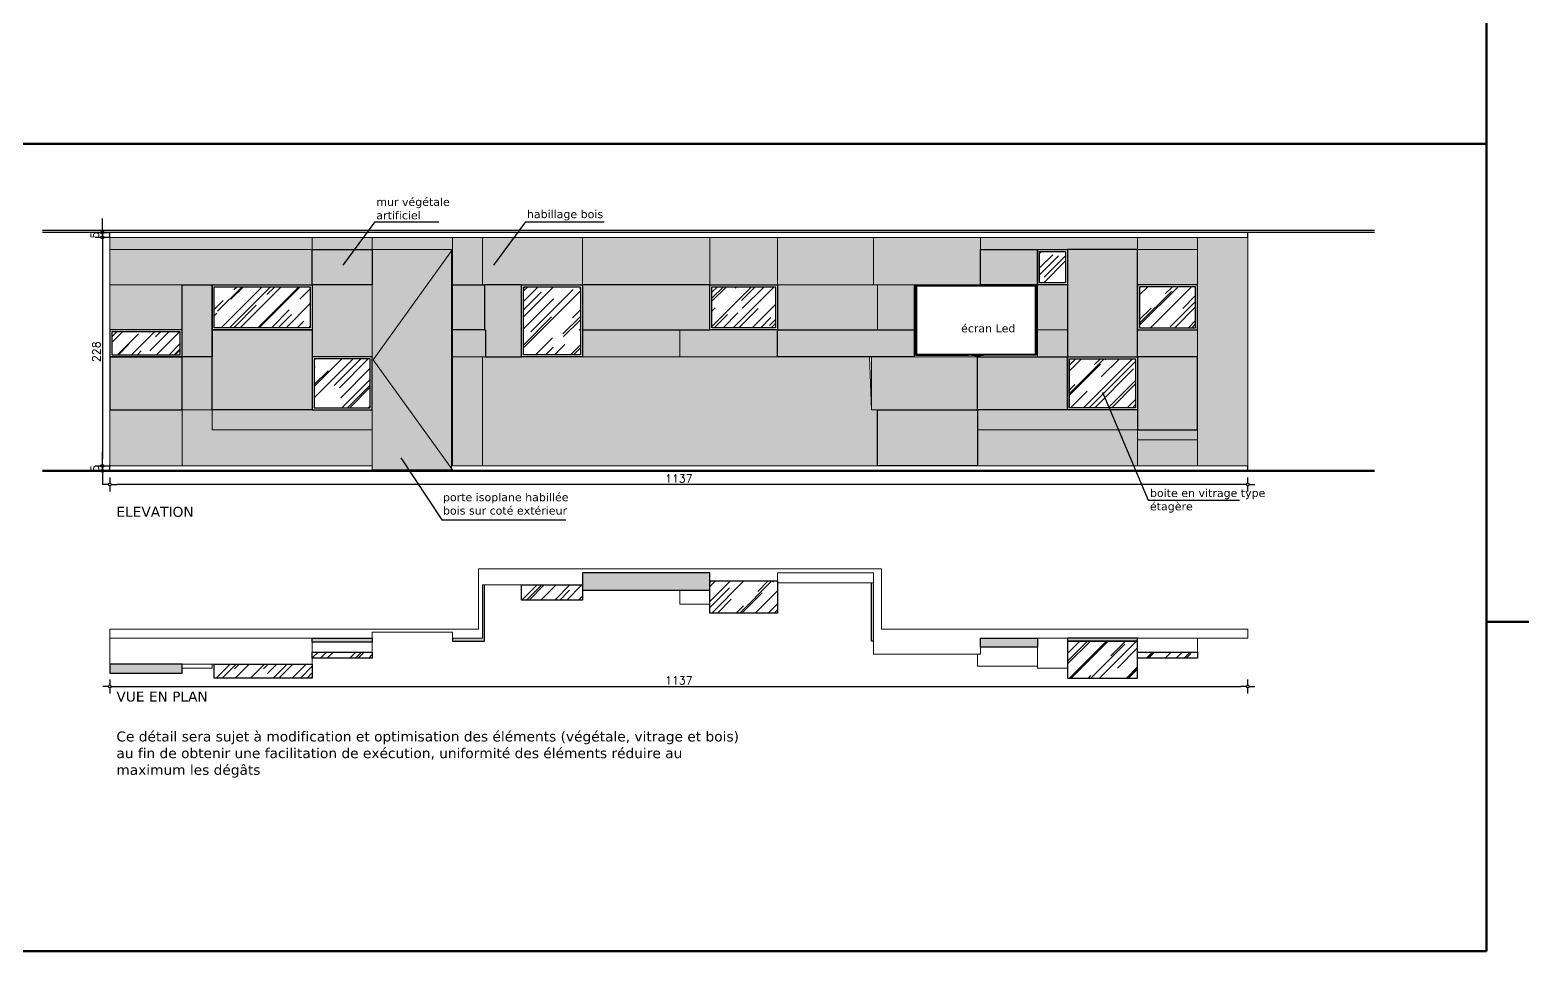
# Model space of a CAD drawing. Header units: millimetres. Extents: x 253 to 682, y -1208 to -847.
# Drawn here: x 609.75 to 624.66, y -1115.56 to -1106.36 of the extents above; entities that cross this region are included whole.
import ezdxf

# ---------------------------------------------------------------- set-up
doc = ezdxf.new("R2010")
doc.units = ezdxf.units.MM
doc.header["$LTSCALE"] = 10
doc.header["$MEASUREMENT"] = 0
doc.header["$PDMODE"] = 35
doc.linetypes.add('CACHE', pattern=[0.375, 0.25, -0.125])
doc.layers.add('a construire', color=7, linetype='Continuous', true_color=0xe60000)
for name, color, linetype in [('COTATION', 203, 'Continuous'), ('FAU__Pl', 143, 'Continuous'), ('hachures', 251, 'Continuous'), ('Mobilier', 154, 'Continuous'), ('plante', 64, 'Continuous'), ('sanetaire', 4, 'Continuous'), ('Sanitaire', 4, 'Continuous'), ('texe', 1, 'Continuous')]:
    doc.layers.add(name, color=color, linetype=linetype)
doc.layers.add('hachures++', color=7, linetype='Continuous', lineweight=5, true_color=0xa8a8a8)
doc.layers.add('men-porte', color=30, linetype='Continuous', lineweight=5)
doc.layers.add('MUR', color=5, linetype='Continuous', lineweight=50)
doc.styles.get("Standard").update_dxf_attribs({"font": 'txt.shx'})
doc.styles.add('Verdana', font='verdana.ttf')
doc.dimstyles.new('cote 50', dxfattribs={"dimtxt": 0.08, "dimasz": 0.0705, "dimexe": 0.2, "dimexo": 0.6, "dimgap": 0.02, "dimtad": 1, "dimdec": 0, "dimlfac": 100, "dimzin": 5, "dimdsep": 46, "dimtxsty": 'Standard', "dimblk1": 'DIM', "dimblk2": 'DIM', "dimsah": 1, "dimcen": 0.0455, "dimdle": 0.1, "dimse1": 1, "dimse2": 1, "dimclrt": 256, "dimadec": 0, "dimazin": 0, "dimtfac": 1, "dimtdec": 0, "dimtmove": 2, "dimatfit": 3, "dimldrblk": 'DIM', "dimfxl": 1, "dimtolj": 1, "dimtzin": 0, "dimarcsym": 0})

# ---------------------------------------------------------------- blocks, each defined once
blk = doc.blocks.new('talfasa')
at = {"layer": 'Mobilier'}
for p, q in [((613.105, -1108.901), (613.105, -1109.6)), ((613.106, -1108.903), (613.106, -1109.599)), ((614.312, -1108.903), (613.106, -1108.903)), ((613.114, -1108.911), (614.304, -1108.911)), ((613.114, -1109.591), (613.114, -1108.911)), ((614.314, -1108.901), (613.651, -1108.901)), ((614.304, -1108.911), (614.304, -1109.591)), ((614.312, -1109.599), (614.312, -1108.903)), ((614.314, -1109.351), (614.314, -1108.901)), ((614.314, -1109.6), (614.314, -1109.351)), ((613.105, -1109.6), (613.634, -1109.6)), ((613.106, -1109.599), (613.634, -1109.599)), ((614.298, -1109.591), (613.114, -1109.591)), ((613.634, -1109.599), (613.696, -1109.606)), ((613.696, -1109.607), (613.634, -1109.6)), ((613.696, -1109.606), (613.703, -1109.606)), ((613.696, -1109.607), (613.703, -1109.608)), ((613.703, -1109.595), (613.702, -1109.597)), ((613.702, -1109.597), (613.702, -1109.599)), ((613.702, -1109.599), (613.702, -1109.6)), ((613.702, -1109.6), (613.703, -1109.602)), ((613.704, -1109.594), (613.703, -1109.595)), ((613.704, -1109.596), (613.703, -1109.597)), ((613.703, -1109.597), (613.703, -1109.599)), ((613.703, -1109.599), (613.703, -1109.6)), ((613.703, -1109.6), (613.704, -1109.601)), ((613.703, -1109.602), (613.704, -1109.603)), ((613.703, -1109.606), (613.709, -1109.607)), ((613.703, -1109.608), (613.709, -1109.608)), ((613.705, -1109.593), (613.704, -1109.594)), ((613.706, -1109.594), (613.704, -1109.595)), ((613.704, -1109.595), (613.704, -1109.596)), ((613.704, -1109.601), (613.704, -1109.602)), ((613.704, -1109.602), (613.705, -1109.602)), ((613.704, -1109.602), (613.706, -1109.603)), ((613.704, -1109.603), (613.705, -1109.604)), ((613.707, -1109.593), (613.705, -1109.593)), ((613.705, -1109.602), (613.706, -1109.602)), ((613.705, -1109.604), (613.707, -1109.604)), ((613.707, -1109.593), (613.706, -1109.594)), ((613.706, -1109.602), (613.706, -1109.601)), ((613.706, -1109.601), (613.707, -1109.601)), ((613.706, -1109.603), (613.707, -1109.604)), ((613.706, -1109.603), (613.706, -1109.603)), ((613.706, -1109.603), (613.706, -1109.603)), ((613.706, -1109.603), (613.707, -1109.603)), ((613.708, -1109.592), (613.707, -1109.593)), ((613.708, -1109.593), (613.707, -1109.593)), ((613.707, -1109.601), (613.708, -1109.601)), ((613.707, -1109.603), (613.707, -1109.602)), ((613.707, -1109.602), (613.708, -1109.602)), ((613.707, -1109.604), (613.708, -1109.605)), ((613.707, -1109.604), (613.708, -1109.604)), ((613.71, -1109.593), (613.708, -1109.592)), ((613.71, -1109.593), (613.708, -1109.593)), ((613.708, -1109.601), (613.708, -1109.601)), ((613.708, -1109.601), (613.709, -1109.601)), ((613.708, -1109.602), (613.708, -1109.602)), ((613.708, -1109.602), (613.709, -1109.602)), ((613.708, -1109.605), (613.71, -1109.604)), ((613.708, -1109.604), (613.71, -1109.604)), ((613.709, -1109.601), (613.71, -1109.601)), ((613.709, -1109.602), (613.709, -1109.602)), ((613.709, -1109.602), (613.71, -1109.603)), ((613.709, -1109.607), (613.716, -1109.606)), ((613.709, -1109.608), (613.716, -1109.608)), ((613.711, -1109.593), (613.71, -1109.593)), ((613.711, -1109.594), (613.71, -1109.593)), ((613.71, -1109.601), (613.71, -1109.601)), ((613.71, -1109.601), (613.711, -1109.602)), ((613.71, -1109.604), (613.711, -1109.603)), ((613.71, -1109.603), (613.71, -1109.603)), ((613.71, -1109.603), (613.711, -1109.603)), ((613.71, -1109.604), (613.711, -1109.604)), ((613.713, -1109.594), (613.711, -1109.593)), ((613.712, -1109.595), (613.711, -1109.594)), ((613.711, -1109.602), (613.712, -1109.602)), ((613.711, -1109.603), (613.712, -1109.602)), ((613.711, -1109.604), (613.713, -1109.603)), ((613.711, -1109.603), (613.711, -1109.603)), ((613.713, -1109.596), (613.712, -1109.595)), ((613.712, -1109.602), (613.713, -1109.601)), ((613.712, -1109.602), (613.712, -1109.602)), ((613.714, -1109.595), (613.713, -1109.594)), ((613.714, -1109.597), (613.713, -1109.596)), ((613.713, -1109.601), (613.714, -1109.6)), ((613.713, -1109.603), (613.714, -1109.602)), ((613.714, -1109.597), (613.714, -1109.595)), ((613.715, -1109.599), (613.714, -1109.597)), ((613.714, -1109.599), (613.714, -1109.597)), ((613.714, -1109.6), (613.715, -1109.599)), ((613.714, -1109.6), (613.714, -1109.599)), ((613.714, -1109.602), (613.714, -1109.6)), ((613.716, -1109.606), (613.722, -1109.606)), ((613.716, -1109.608), (613.722, -1109.607)), ((613.722, -1109.606), (613.785, -1109.599)), ((613.722, -1109.607), (613.785, -1109.6)), ((614.312, -1109.599), (613.785, -1109.599)), ((613.785, -1109.6), (614.298, -1109.6)), ((614.298, -1109.591), (614.298, -1109.591)), ((614.304, -1109.591), (614.298, -1109.591)), ((614.298, -1109.6), (614.314, -1109.6))]:
    blk.add_line(p, q, dxfattribs=at)
blk = doc.blocks.new('DIM')
for p, q in [((-0.2, 0), (-1, 0)), ((0, 0.2), (0, 1)), ((0.2, 0), (1, 0)), ((0, -1), (0, -0.2))]:
    blk.add_line(p, q)
blk.add_circle((0, 0), 0.2)
blk = doc.blocks.new('*D18522')
at = {"layer": 'COTATION', "color": 0, "lineweight": -2, "ltscale": 0.02, "transparency": 16777216}
blk.add_line((621.849, -1110.898), (610.618, -1110.898), dxfattribs=at)
at = {"layer": 'Defpoints', "color": 0, "ltscale": 0.02, "transparency": 16777216}
for p in [(610.547, -1110.711), (621.92, -1110.761), (610.547, -1110.898)]:
    blk.add_point(p, dxfattribs=at)
at = {"layer": 'COTATION', "color": 0, "lineweight": -2, "ltscale": 0.02, "transparency": 16777216, "xscale": 0.0705, "yscale": 0.0705, "zscale": 0.0705, "rotation": 180}
blk.add_blockref('DIM', (610.547, -1110.898), dxfattribs=at)
at = {"layer": 'COTATION', "color": 0, "lineweight": -2, "ltscale": 0.02, "transparency": 16777216, "xscale": 0.0705, "yscale": 0.0705, "zscale": 0.0705}
blk.add_blockref('DIM', (621.92, -1110.898), dxfattribs=at)
at = {"layer": 'COTATION', "ltscale": 0.02, "transparency": 16777216, "insert": (616.233, -1110.838), "char_height": 0.08, "attachment_point": 5}
blk.add_mtext('\\A1;1137', dxfattribs=at)
blk = doc.blocks.new('*D18523')
at = {"layer": 'COTATION', "color": 0, "lineweight": -2, "ltscale": 0.02, "transparency": 16777216}
blk.add_line((610.472, -1108.502), (610.472, -1110.641), dxfattribs=at)
at = {"layer": 'Defpoints', "color": 0, "ltscale": 0.02, "transparency": 16777216}
for p in [(610.547, -1108.431), (610.472, -1110.711), (610.547, -1110.711)]:
    blk.add_point(p, dxfattribs=at)
at = {"layer": 'COTATION', "color": 0, "lineweight": -2, "ltscale": 0.02, "transparency": 16777216, "xscale": 0.0705, "yscale": 0.0705, "zscale": 0.0705}
for p, rotation in [((610.472, -1108.431), 90), ((610.472, -1110.711), 270)]:
    blk.add_blockref('DIM', p, dxfattribs=dict(at, rotation=rotation))
at = {"layer": 'COTATION', "ltscale": 0.02, "transparency": 16777216, "insert": (610.412, -1109.571), "char_height": 0.08, "attachment_point": 5, "rotation": 90}
blk.add_mtext('\\A1;228', dxfattribs=at)
blk = doc.blocks.new('*D18524')
at = {"layer": 'COTATION', "color": 0, "lineweight": -2, "ltscale": 0.02, "transparency": 16777216}
for p, q in [((610.472, -1110.641), (610.472, -1110.57)), ((610.472, -1110.711), (610.472, -1110.761)), ((610.472, -1110.832), (610.472, -1110.902))]:
    blk.add_line(p, q, dxfattribs=at)
at = {"layer": 'Defpoints', "color": 0, "ltscale": 0.02, "transparency": 16777216}
for p in [(610.472, -1110.761), (610.547, -1110.711), (610.547, -1110.761)]:
    blk.add_point(p, dxfattribs=at)
at = {"layer": 'COTATION', "color": 0, "lineweight": -2, "ltscale": 0.02, "transparency": 16777216, "xscale": 0.0705, "yscale": 0.0705, "zscale": 0.0705}
for p, rotation in [((610.472, -1110.711), 270), ((610.472, -1110.761), 90)]:
    blk.add_blockref('DIM', p, dxfattribs=dict(at, rotation=rotation))
at = {"layer": 'COTATION', "ltscale": 0.02, "transparency": 16777216, "insert": (610.397, -1110.736), "char_height": 0.08, "attachment_point": 5, "rotation": 90}
blk.add_mtext('\\A1;5', dxfattribs=at)
blk = doc.blocks.new('*D18525')
at = {"layer": 'COTATION', "color": 0, "lineweight": -2, "ltscale": 0.02, "transparency": 16777216}
for p, q in [((610.472, -1108.311), (610.472, -1108.24)), ((610.472, -1108.381), (610.472, -1108.431)), ((610.472, -1108.502), (610.472, -1108.572))]:
    blk.add_line(p, q, dxfattribs=at)
at = {"layer": 'Defpoints', "color": 0, "ltscale": 0.02, "transparency": 16777216}
for p in [(610.547, -1108.381), (610.472, -1108.431), (610.547, -1108.431)]:
    blk.add_point(p, dxfattribs=at)
at = {"layer": 'COTATION', "color": 0, "lineweight": -2, "ltscale": 0.02, "transparency": 16777216, "xscale": 0.0705, "yscale": 0.0705, "zscale": 0.0705}
for p, rotation in [((610.472, -1108.381), 270), ((610.472, -1108.431), 90)]:
    blk.add_blockref('DIM', p, dxfattribs=dict(at, rotation=rotation))
at = {"layer": 'COTATION', "ltscale": 0.02, "transparency": 16777216, "insert": (610.397, -1108.406), "char_height": 0.08, "attachment_point": 5, "rotation": 90}
blk.add_mtext('\\A1;5', dxfattribs=at)
blk = doc.blocks.new('*D18528')
at = {"layer": 'COTATION', "color": 0, "lineweight": -2, "ltscale": 0.02, "transparency": 16777216}
blk.add_line((610.618, -1112.914), (621.849, -1112.914), dxfattribs=at)
at = {"layer": 'Defpoints', "color": 0, "ltscale": 0.02, "transparency": 16777216}
for p in [(621.92, -1112.431), (610.547, -1112.781), (621.92, -1112.914)]:
    blk.add_point(p, dxfattribs=at)
at = {"layer": 'COTATION', "color": 0, "lineweight": -2, "ltscale": 0.02, "transparency": 16777216, "xscale": 0.0705, "yscale": 0.0705, "zscale": 0.0705, "rotation": 180}
blk.add_blockref('DIM', (610.547, -1112.914), dxfattribs=at)
at = {"layer": 'COTATION', "color": 0, "lineweight": -2, "ltscale": 0.02, "transparency": 16777216, "xscale": 0.0705, "yscale": 0.0705, "zscale": 0.0705}
blk.add_blockref('DIM', (621.92, -1112.914), dxfattribs=at)
at = {"layer": 'COTATION', "ltscale": 0.02, "transparency": 16777216, "insert": (616.233, -1112.854), "char_height": 0.08, "attachment_point": 5}
blk.add_mtext('\\A1;1137', dxfattribs=at)

msp = doc.modelspace()

# ---------------------------------------------------------------- hatches: boundary and pattern name
at = {"layer": 'men-porte', "ltscale": 0.02}
h = msp.add_hatch(dxfattribs=at)
h.set_pattern_fill('ANSI36', color=30, scale=0.5)
h.set_pattern_definition([(45, (290639.768707, 332835.75672), (0.033145630368, 0.121533978016), [0.15625, -0.03125, 0, -0.03125])])
h.paths.add_polyline_path([(620.818, -1108.431), (621.418, -1108.431), (621.418, -1108.551), (620.818, -1108.551)])
h.paths.add_polyline_path([(619.249, -1108.431), (620.818, -1108.431), (620.818, -1108.551), (619.249, -1108.551)])
h.paths.add_polyline_path([(620.818, -1108.551), (621.418, -1108.551), (621.418, -1108.901), (620.818, -1108.901)])
h.paths.add_polyline_path([(621.418, -1108.551), (621.418, -1108.431), (621.92, -1108.431), (621.92, -1110.711), (621.418, -1110.711), (621.418, -1110.451), (621.418, -1110.351), (621.418, -1109.621), (621.418, -1109.351), (621.418, -1108.901)])
h.paths.add_polyline_path([(620.818, -1109.351), (621.418, -1109.351), (621.418, -1109.621), (620.818, -1109.621)])
h.paths.add_polyline_path([(620.818, -1110.451), (621.418, -1110.451), (621.418, -1110.711), (620.818, -1110.711)])
h.paths.add_polyline_path([(620.818, -1110.351), (621.418, -1110.351), (621.418, -1110.451), (620.818, -1110.451)])
h.paths.add_polyline_path([(619.218, -1110.151), (620.818, -1110.151), (620.818, -1110.351), (619.218, -1110.351)])
h.paths.add_polyline_path([(619.218, -1110.351), (620.818, -1110.351), (620.818, -1110.451), (620.818, -1110.711), (619.218, -1110.711)])
h.paths.add_polyline_path([(619.818, -1109.351), (620.118, -1109.351), (620.118, -1109.621), (619.818, -1109.621)])
h.paths.add_polyline_path([(619.818, -1108.901), (620.118, -1108.901), (620.118, -1109.351), (619.818, -1109.351)])
h.paths.add_polyline_path([(618.178, -1108.431), (619.249, -1108.431), (619.249, -1108.551), (619.249, -1108.901), (618.178, -1108.901)])
h.paths.add_polyline_path([(618.218, -1108.901), (618.586, -1108.901), (618.586, -1109.351), (618.218, -1109.351)])
h.paths.add_polyline_path([(618.158, -1109.621), (619.218, -1109.621), (619.218, -1110.151), (618.158, -1110.151)])
h.paths.add_polyline_path([(617.218, -1108.901), (618.218, -1108.901), (618.218, -1109.351), (617.218, -1109.351)])
h.paths.add_polyline_path([(617.218, -1108.431), (618.178, -1108.431), (618.178, -1108.901), (617.218, -1108.901)])
h.paths.add_polyline_path([(616.544, -1108.431), (617.218, -1108.431), (617.218, -1108.901), (616.544, -1108.901)])
h.paths.add_polyline_path([(616.244, -1109.351), (617.218, -1109.351), (617.218, -1109.621), (616.244, -1109.621)])
h.paths.add_polyline_path([(615.27, -1109.351), (616.244, -1109.351), (616.244, -1109.621), (615.27, -1109.621)])
h.paths.add_polyline_path([(615.27, -1108.431), (616.544, -1108.431), (616.544, -1108.901), (615.27, -1108.901)])
h.paths.add_polyline_path([(614.27, -1109.621), (618.14, -1109.621), (618.158, -1110.151), (618.218, -1110.151), (618.218, -1110.711), (614.27, -1110.711)])
h.paths.add_polyline_path([(613.97, -1109.621), (614.27, -1109.621), (614.27, -1110.711), (613.97, -1110.711)])
h.paths.add_polyline_path([(613.97, -1109.351), (614.3, -1109.351), (614.3, -1109.621), (613.97, -1109.621)])
h.paths.add_polyline_path([(613.97, -1108.431), (614.27, -1108.431), (614.27, -1108.901), (613.97, -1108.901)])
h.paths.add_polyline_path([(614.27, -1108.431), (615.27, -1108.431), (615.27, -1108.901), (614.661, -1108.901), (614.27, -1108.901)])
h.paths.add_polyline_path([(613.17, -1108.431), (613.97, -1108.431), (613.97, -1108.551), (613.17, -1108.551)])
h.paths.add_polyline_path([(613.17, -1108.551), (613.96, -1108.551), (613.96, -1109.651)], flags=17)
h.paths.add_polyline_path([(613.17, -1108.551), (613.96, -1109.651), (613.17, -1110.751)])
h.paths.add_polyline_path([(613.96, -1109.651), (613.96, -1110.751), (613.17, -1110.751)], flags=17)
h.paths.add_polyline_path([(611.27, -1110.151), (611.57, -1110.151), (611.57, -1110.351), (613.17, -1110.351), (613.17, -1110.711), (611.27, -1110.711)])
h.paths.add_polyline_path([(610.547, -1110.151), (611.27, -1110.151), (611.27, -1110.711), (610.547, -1110.711)])
h.paths.add_polyline_path([(611.57, -1110.151), (613.17, -1110.151), (613.17, -1110.351), (611.57, -1110.351)], flags=17)
h.paths.add_polyline_path([(611.27, -1109.621), (611.57, -1109.621), (611.57, -1110.151), (611.27, -1110.151)])
h.paths.add_polyline_path([(610.547, -1108.901), (611.27, -1108.901), (611.27, -1109.351), (610.547, -1109.351)])
h.paths.add_polyline_path([(610.547, -1108.551), (612.57, -1108.551), (612.57, -1108.901), (611.57, -1108.901), (610.547, -1108.901)])
h.paths.add_polyline_path([(610.547, -1108.431), (612.57, -1108.431), (612.57, -1108.551), (610.547, -1108.551)])
h.paths.add_polyline_path([(612.57, -1108.431), (613.17, -1108.431), (613.17, -1108.551), (612.57, -1108.551)])
h.paths.add_polyline_path([(612.57, -1108.901), (613.17, -1108.901), (613.17, -1109.621), (612.57, -1109.621)])
at = {"layer": 'plante', "ltscale": 0.02}
h = msp.add_hatch(dxfattribs=at)
h.set_pattern_fill('GEOL2', color=256, scale=0.2, pattern_type=2)
h.set_pattern_definition([(0, (290639.7687, 332835.75672), (0.2, 0.2), [0.05, -0.15]), (0, (290639.7687, 332835.77672), (0.2, 0.2), [0.05, -0.15]), (90, (290639.8887, 332835.79672), (-0.2, 0.2), [0.05, -0.15]), (90, (290639.9087, 332835.79672), (-0.2, 0.2), [0.05, -0.15]), (45, (290639.9187, 332835.77672), (2e-17, 0.200000000004), [0.05, -0.2328427124]), (45, (290639.9327, 332835.76272), (2e-17, 0.200000000004), [0.05, -0.2328427124]), (135, (290639.8687, 332835.86672), (-0.200000000004, 2e-17), [0.05, -0.2328427124]), (135, (290639.8827, 332835.88072), (-0.200000000004, 2e-17), [0.05, -0.2328427124]), (26.5650512, (290639.91871, 332835.86672), (0.2, 8e-11), [0.05, -0.3972135954]), (26.5650512, (290639.92671, 332835.84872), (0.2, 8e-11), [0.05, -0.3972135954]), (26.5650512, (290639.83871, 332835.94672), (0.2, 8e-11), [0.05, -0.3972135954]), (26.5650512, (290639.84671, 332835.92872), (0.2, 8e-11), [0.05, -0.3972135954]), (63.43494882, (290639.81871, 332835.80672), (1e-11, 0.2), [0.05, -0.3972135954]), (63.43494882, (290639.83671, 332835.79672), (1e-11, 0.2), [0.05, -0.3972135954]), (63.43494882, (290639.79671, 332835.87672), (1e-11, 0.2), [0.05, -0.3972135954]), (63.43494882, (290639.77871, 332835.88672), (1e-11, 0.2), [0.05, -0.3972135954]), (116.5650512, (290639.94671, 332835.89472), (-8e-11, 0.2), [0.05, -0.3972135954]), (116.5650512, (290639.92871, 332835.88672), (-8e-11, 0.2), [0.05, -0.3972135954]), (153.43494882, (290639.79871, 332835.80672), (-0.2, 1e-11), [0.05, -0.3972135954]), (153.43494882, (290639.80671, 332835.82472), (-0.2, 1e-11), [0.05, -0.3972135954])])
h.paths.add_polyline_path([(611.27, -1108.901), (611.57, -1108.901), (611.57, -1109.621), (611.27, -1109.621)])
h.paths.add_polyline_path([(612.57, -1110.151), (611.57, -1110.151), (611.57, -1109.351), (612.57, -1109.351)])
h.paths.add_polyline_path([(610.547, -1110.151), (611.27, -1110.151), (611.27, -1109.621), (610.547, -1109.621)])
h.paths.add_polyline_path([(613.17, -1108.901), (612.57, -1108.901), (612.57, -1108.551), (613.17, -1108.551)])
h.paths.add_polyline_path([(614.661, -1108.901), (614.29, -1108.901), (614.29, -1109.351), (614.3, -1109.351), (614.3, -1109.621), (614.661, -1109.621)])
h.paths.add_polyline_path([(614.29, -1109.351), (613.97, -1109.351), (613.97, -1108.901), (614.29, -1108.901)])
h.paths.add_polyline_path([(616.544, -1108.901), (615.27, -1108.901), (615.27, -1109.351), (616.544, -1109.351)])
h.paths.add_polyline_path([(618.586, -1109.621), (617.218, -1109.621), (617.218, -1109.351), (618.586, -1109.351)])
h.paths.add_polyline_path([(619.218, -1110.711), (618.218, -1110.711), (618.218, -1110.151), (619.218, -1110.151)])
h.paths.add_polyline_path([(619.218, -1109.621), (620.118, -1109.621), (620.118, -1110.151), (619.218, -1110.151)])
h.paths.add_polyline_path([(620.818, -1108.551), (620.118, -1108.551), (620.118, -1109.621), (620.818, -1109.621)])
h.paths.add_polyline_path([(619.249, -1108.551), (619.818, -1108.551), (619.818, -1108.901), (619.249, -1108.901)])
h.paths.add_polyline_path([(621.418, -1109.621), (620.818, -1109.621), (620.818, -1110.351), (621.418, -1110.351)])
h = msp.add_hatch(dxfattribs=at)
h.set_pattern_fill('GEOL2', color=256, scale=0.2, pattern_type=2)
h.set_pattern_definition([(0, (290654.83289, 332836.85587), (0.2, 0.2), [0.05, -0.15]), (0, (290654.83289, 332836.87587), (0.2, 0.2), [0.05, -0.15]), (90, (290654.95289, 332836.89587), (-0.2, 0.2), [0.05, -0.15]), (90, (290654.97289, 332836.89587), (-0.2, 0.2), [0.05, -0.15]), (45, (290654.98289, 332836.87587), (2e-17, 0.200000000004), [0.05, -0.2328427124]), (45, (290654.99689, 332836.86187), (2e-17, 0.200000000004), [0.05, -0.2328427124]), (135, (290654.93289, 332836.96587), (-0.200000000004, 2e-17), [0.05, -0.2328427124]), (135, (290654.94689, 332836.97987), (-0.200000000004, 2e-17), [0.05, -0.2328427124]), (26.5650512, (290654.98289, 332836.96587), (0.2, 8e-11), [0.05, -0.3972135954]), (26.5650512, (290654.99089, 332836.94787), (0.2, 8e-11), [0.05, -0.3972135954]), (26.5650512, (290654.90289, 332837.04587), (0.2, 8e-11), [0.05, -0.3972135954]), (26.5650512, (290654.91089, 332837.02787), (0.2, 8e-11), [0.05, -0.3972135954]), (63.43494882, (290654.88289, 332836.90587), (1e-11, 0.2), [0.05, -0.3972135954]), (63.43494882, (290654.90089, 332836.89587), (1e-11, 0.2), [0.05, -0.3972135954]), (63.43494882, (290654.86089, 332836.97587), (1e-11, 0.2), [0.05, -0.3972135954]), (63.43494882, (290654.84289, 332836.98587), (1e-11, 0.2), [0.05, -0.3972135954]), (116.5650512, (290655.01089, 332836.99387), (-8e-11, 0.2), [0.05, -0.3972135954]), (116.5650512, (290654.99289, 332836.98587), (-8e-11, 0.2), [0.05, -0.3972135954]), (153.43494882, (290654.86289, 332836.90587), (-0.2, 1e-11), [0.05, -0.3972135954]), (153.43494882, (290654.87089, 332836.92387), (-0.2, 1e-11), [0.05, -0.3972135954])])
h.paths.add_polyline_path([(611.27, -1112.691), (610.547, -1112.691), (610.547, -1112.781), (611.27, -1112.781)])
h.paths.add_polyline_path([(613.17, -1112.431), (612.57, -1112.431), (612.57, -1112.471), (613.17, -1112.471)])
h.paths.add_polyline_path([(614.29, -1111.901), (614.27, -1111.901), (614.27, -1112.431), (613.97, -1112.431), (613.97, -1112.461), (614.29, -1112.461)])
h.paths.add_polyline_path([(616.544, -1111.781), (615.27, -1111.781), (615.27, -1111.951), (616.544, -1111.951)])
h.paths.add_polyline_path([(619.818, -1112.431), (619.249, -1112.431), (619.249, -1112.521), (619.818, -1112.521)])
h.paths.add_polyline_path([(618.178, -1111.881), (618.158, -1111.881), (618.158, -1112.461), (618.178, -1112.461)])
h.paths.add_polyline_path([(620.818, -1112.431), (620.118, -1112.431), (620.118, -1112.461), (620.818, -1112.461)])
at = {"layer": 'Sanitaire', "ltscale": 3}
h = msp.add_hatch(dxfattribs=at)
h.set_pattern_fill('AR-RROOF', color=256, scale=0.2, angle=45)
h.set_pattern_definition([(45, (290654.83289, 332835.75672), (0.169705627485, 0.45254833996), [3, -0.4, 1, -0.2]), (45, (290654.95027, 332836.01552), (-0.32951176003, 0.04666904756), [0.6, -0.066, 1.2, -0.15]), (45, (290654.78339, 332835.94764), (0.640638743755, 0.830143361113), [1.6, -0.28, 0.8, -0.2])])
h.paths.add_polyline_path([(611.25, -1109.371), (610.567, -1109.371), (610.567, -1109.601), (611.25, -1109.601)])
h.paths.add_polyline_path([(611.59, -1108.921), (612.55, -1108.921), (612.55, -1109.331), (611.59, -1109.331)])
h.paths.add_polyline_path([(612.59, -1110.131), (613.15, -1110.131), (613.15, -1109.641), (612.59, -1109.641)])
h.paths.add_polyline_path([(614.681, -1108.921), (615.25, -1108.921), (615.25, -1109.601), (614.681, -1109.601)])
h.paths.add_polyline_path([(616.564, -1108.921), (617.198, -1108.921), (617.198, -1109.331), (616.564, -1109.331)])
h.paths.add_polyline_path([(619.838, -1108.571), (620.098, -1108.571), (620.098, -1108.881), (619.838, -1108.881)])
h.paths.add_polyline_path([(621.398, -1108.921), (620.838, -1108.921), (620.838, -1109.331), (621.398, -1109.331)])
h.paths.add_polyline_path([(620.798, -1110.131), (620.138, -1110.131), (620.138, -1109.641), (620.798, -1109.641)])
h = msp.add_hatch(dxfattribs=at)
h.set_pattern_fill('AR-RROOF', color=256, scale=0.2, angle=45)
h.set_pattern_definition([(45, (290654.83289, 332836.85587), (0.169705627485, 0.45254833996), [3, -0.4, 1, -0.2]), (45, (290654.95027, 332837.11467), (-0.32951176003, 0.04666904756), [0.6, -0.066, 1.2, -0.15]), (45, (290654.78339, 332837.04679), (0.640638743755, 0.830143361113), [1.6, -0.28, 0.8, -0.2])])
h.paths.add_polyline_path([(612.57, -1112.691), (611.59, -1112.691), (611.59, -1112.831), (612.57, -1112.831)])
h.paths.add_polyline_path([(613.17, -1112.571), (612.57, -1112.571), (612.57, -1112.631), (613.17, -1112.631)])
h.paths.add_polyline_path([(615.27, -1111.901), (614.661, -1111.901), (614.661, -1112.051), (615.27, -1112.051)])
h.paths.add_polyline_path([(617.218, -1111.861), (616.544, -1111.861), (616.544, -1111.951), (616.544, -1112.091), (616.544, -1112.181), (617.218, -1112.181)])
h.paths.add_polyline_path([(620.818, -1112.461), (620.118, -1112.461), (620.118, -1112.731), (620.118, -1112.831), (620.818, -1112.831)])
h.paths.add_polyline_path([(621.418, -1112.571), (620.818, -1112.571), (620.818, -1112.631), (621.418, -1112.631)])

# ---------------------------------------------------------------- linework, layer by layer
at = {"layer": 'a construire', "color": 1, "lineweight": 50, "ltscale": 3}
for p, q in [((595.48, -1107.494), (624.305, -1107.494)), ((624.305, -1107.494), (624.305, -1115.559)), ((607.659, -1115.559), (624.305, -1115.559))]:
    msp.add_line(p, q, dxfattribs=at)
msp.add_lwpolyline([(624.305, -1112.27), (637.707, -1112.27), (637.707, -1103.334), (624.305, -1103.334)], close=True, dxfattribs=at)
at = {"layer": 'FAU__Pl', "ltscale": 0.02}
for points in [[(623.187, -1108.361), (609.875, -1108.361)], [(623.187, -1108.381), (609.875, -1108.381)]]:
    msp.add_lwpolyline(points, dxfattribs=at)
at = {"layer": 'hachures', "ltscale": 0.02}
for points in [[(610.547, -1108.431), (610.547, -1108.381)], [(621.92, -1108.431), (621.92, -1108.381)], [(610.547, -1110.761), (610.547, -1110.711)], [(621.92, -1110.761), (621.92, -1110.711)]]:
    msp.add_lwpolyline(points, dxfattribs=at)
at = {"layer": 'hachures++', "color": 9, "linetype": 'CACHE', "ltscale": 3, "true_color": 0xbababa}
msp.add_lwpolyline([(613.97, -1108.551), (613.18, -1109.651), (613.97, -1110.751)], dxfattribs=at)
at = {"layer": 'men-porte', "ltscale": 0.02}
for points in [[(612.57, -1108.431), (610.547, -1108.431), (610.547, -1108.551), (612.57, -1108.551)], [(610.547, -1108.551), (612.57, -1108.551), (612.57, -1108.901), (610.547, -1108.901)], [(613.17, -1108.431), (612.57, -1108.431), (612.57, -1108.551), (613.17, -1108.551)], [(613.97, -1108.431), (613.17, -1108.431), (613.17, -1108.551), (613.97, -1108.551)], [(613.96, -1110.751), (613.17, -1110.751), (613.17, -1108.551), (613.96, -1108.551)], [(614.27, -1108.431), (613.97, -1108.431), (613.97, -1108.901), (614.27, -1108.901)], [(615.27, -1108.431), (614.27, -1108.431), (614.27, -1108.901), (615.27, -1108.901)], [(616.544, -1108.431), (615.27, -1108.431), (615.27, -1108.901), (616.544, -1108.901)], [(617.218, -1108.431), (616.544, -1108.431), (616.544, -1108.901), (617.218, -1108.901)], [(618.178, -1108.431), (617.218, -1108.431), (617.218, -1108.901), (618.178, -1108.901)], [(618.178, -1108.431), (619.249, -1108.431), (619.249, -1108.901), (618.178, -1108.901)], [(620.818, -1108.431), (619.249, -1108.431), (619.249, -1108.551), (620.818, -1108.551)], [(621.418, -1108.431), (620.818, -1108.431), (620.818, -1108.551), (621.418, -1108.551)], [(620.818, -1108.551), (621.418, -1108.551), (621.418, -1108.901), (620.818, -1108.901)], [(621.92, -1108.431), (621.418, -1108.431), (621.418, -1110.711), (621.92, -1110.711)], [(610.547, -1108.901), (611.27, -1108.901), (611.27, -1109.351), (610.547, -1109.351)], [(612.57, -1108.901), (613.17, -1108.901), (613.17, -1109.621), (612.57, -1109.621)], [(617.218, -1108.901), (618.218, -1108.901), (618.218, -1109.351), (617.218, -1109.351)], [(618.218, -1108.901), (618.586, -1108.901), (618.586, -1109.351), (618.218, -1109.351)], [(619.818, -1109.351), (620.118, -1109.351), (620.118, -1108.901), (619.818, -1108.901)], [(613.97, -1109.621), (614.3, -1109.621), (614.3, -1109.351), (613.97, -1109.351)], [(616.244, -1109.621), (615.27, -1109.621), (615.27, -1109.351), (616.244, -1109.351)], [(616.244, -1109.621), (617.218, -1109.621), (617.218, -1109.351), (616.244, -1109.351)], [(620.118, -1109.621), (619.818, -1109.621), (619.818, -1109.351), (620.118, -1109.351)], [(620.818, -1109.621), (621.418, -1109.621), (621.418, -1109.351), (620.818, -1109.351)], [(614.27, -1110.711), (613.97, -1110.711), (613.97, -1109.621), (614.27, -1109.621)], [(618.218, -1110.711), (614.27, -1110.711), (614.27, -1109.621), (618.14, -1109.621), (618.158, -1110.151), (618.218, -1110.151)], [(619.218, -1110.151), (618.158, -1110.151), (618.158, -1109.621), (619.218, -1109.621)], [(610.547, -1110.711), (611.27, -1110.711), (611.27, -1110.151), (610.547, -1110.151)], [(613.17, -1110.711), (613.17, -1110.351), (611.57, -1110.351), (611.57, -1110.151), (611.27, -1110.151), (611.27, -1110.711)], [(611.57, -1110.351), (613.17, -1110.351), (613.17, -1110.151), (611.57, -1110.151)], [(620.818, -1110.351), (619.218, -1110.351), (619.218, -1110.151), (620.818, -1110.151)], [(619.218, -1110.351), (620.818, -1110.351), (620.818, -1110.711), (619.218, -1110.711)], [(620.818, -1110.351), (621.418, -1110.351), (621.418, -1110.451), (620.818, -1110.451)], [(621.418, -1110.451), (620.818, -1110.451), (620.818, -1110.711), (621.418, -1110.711)], [(616.244, -1112.091), (616.544, -1112.091), (616.544, -1111.951), (616.244, -1111.951)], [(612.57, -1112.691), (610.547, -1112.691), (610.547, -1112.431), (612.57, -1112.431)], [(620.118, -1112.731), (619.818, -1112.731), (619.818, -1112.431), (620.118, -1112.431)], [(612.57, -1112.571), (613.17, -1112.571), (613.17, -1112.471), (612.57, -1112.471)], [(611.57, -1112.731), (611.27, -1112.731), (611.27, -1112.691), (611.57, -1112.691)]]:
    msp.add_lwpolyline(points, close=True, dxfattribs=at)
for points in [[(621.92, -1112.341), (618.258, -1112.341), (618.258, -1111.741), (614.23, -1111.741), (614.23, -1112.341), (610.547, -1112.341), (610.547, -1112.431), (613.17, -1112.431), (613.17, -1112.371), (613.97, -1112.371), (613.97, -1112.431), (614.27, -1112.431), (614.27, -1111.901), (615.27, -1111.901), (615.27, -1111.781), (616.544, -1111.781), (616.544, -1111.861), (617.218, -1111.861), (617.218, -1111.781), (618.178, -1111.781), (618.178, -1112.591), (619.249, -1112.591), (619.249, -1112.431), (620.818, -1112.431)], [(618.178, -1111.881), (617.218, -1111.881), (617.218, -1111.861)], [(621.92, -1112.341), (621.92, -1112.431), (621.418, -1112.431), (621.418, -1112.571), (620.818, -1112.571), (620.818, -1112.431), (621.418, -1112.431)], [(619.818, -1112.711), (619.218, -1112.711), (619.218, -1112.591)]]:
    msp.add_lwpolyline(points, dxfattribs=at)
at = {"layer": 'MUR', "ltscale": 0.02}
msp.add_lwpolyline([(623.187, -1110.761), (609.875, -1110.761)], dxfattribs=at)
at = {"layer": 'plante', "ltscale": 0.02}
for points in [[(613.17, -1108.901), (612.57, -1108.901), (612.57, -1108.551), (613.17, -1108.551)], [(619.249, -1108.551), (619.818, -1108.551), (619.818, -1108.901), (619.249, -1108.901)], [(620.818, -1108.551), (620.118, -1108.551), (620.118, -1109.621), (620.818, -1109.621)], [(611.27, -1108.901), (611.57, -1108.901), (611.57, -1109.621), (611.27, -1109.621)], [(614.29, -1109.351), (613.97, -1109.351), (613.97, -1108.901), (614.29, -1108.901)], [(614.661, -1108.901), (614.29, -1108.901), (614.29, -1109.351), (614.3, -1109.351), (614.3, -1109.621), (614.661, -1109.621)], [(616.544, -1108.901), (615.27, -1108.901), (615.27, -1109.351), (616.544, -1109.351)], [(612.57, -1110.151), (611.57, -1110.151), (611.57, -1109.351), (612.57, -1109.351)], [(618.586, -1109.621), (617.218, -1109.621), (617.218, -1109.351), (618.586, -1109.351)], [(610.547, -1110.151), (611.27, -1110.151), (611.27, -1109.621), (610.547, -1109.621)], [(619.218, -1109.621), (620.118, -1109.621), (620.118, -1110.151), (619.218, -1110.151)], [(621.418, -1109.621), (620.818, -1109.621), (620.818, -1110.351), (621.418, -1110.351)], [(619.218, -1110.711), (618.218, -1110.711), (618.218, -1110.151), (619.218, -1110.151)], [(616.544, -1111.781), (615.27, -1111.781), (615.27, -1111.951), (616.544, -1111.951)], [(613.17, -1112.471), (612.57, -1112.471), (612.57, -1112.431), (613.17, -1112.431)], [(619.818, -1112.521), (619.249, -1112.521), (619.249, -1112.431), (619.818, -1112.431)], [(620.818, -1112.431), (620.118, -1112.431), (620.118, -1112.461), (620.818, -1112.461)], [(610.547, -1112.781), (611.27, -1112.781), (611.27, -1112.691), (610.547, -1112.691)]]:
    msp.add_lwpolyline(points, close=True, dxfattribs=at)
for points in [[(613.97, -1112.431), (613.97, -1112.461), (614.29, -1112.461), (614.29, -1111.901)], [(618.178, -1112.461), (618.158, -1112.461), (618.158, -1111.881)]]:
    msp.add_lwpolyline(points, dxfattribs=at)
at = {"layer": 'sanetaire', "ltscale": 0.02}
for points in [[(619.818, -1108.551), (620.118, -1108.551), (620.118, -1108.901), (619.818, -1108.901)], [(619.838, -1108.571), (620.098, -1108.571), (620.098, -1108.881), (619.838, -1108.881)], [(611.57, -1108.901), (612.57, -1108.901), (612.57, -1109.351), (611.57, -1109.351)], [(611.59, -1108.921), (612.55, -1108.921), (612.55, -1109.331), (611.59, -1109.331)], [(614.661, -1108.901), (615.27, -1108.901), (615.27, -1109.621), (614.661, -1109.621)], [(614.681, -1108.921), (615.25, -1108.921), (615.25, -1109.601), (614.681, -1109.601)], [(616.544, -1108.901), (617.218, -1108.901), (617.218, -1109.351), (616.544, -1109.351)], [(616.564, -1108.921), (617.198, -1108.921), (617.198, -1109.331), (616.564, -1109.331)], [(621.418, -1108.901), (620.818, -1108.901), (620.818, -1109.351), (621.418, -1109.351)], [(621.398, -1108.921), (620.838, -1108.921), (620.838, -1109.331), (621.398, -1109.331)], [(611.27, -1109.351), (610.547, -1109.351), (610.547, -1109.621), (611.27, -1109.621)], [(611.25, -1109.371), (610.567, -1109.371), (610.567, -1109.601), (611.25, -1109.601)], [(612.57, -1110.151), (613.17, -1110.151), (613.17, -1109.621), (612.57, -1109.621)], [(612.59, -1110.131), (613.15, -1110.131), (613.15, -1109.641), (612.59, -1109.641)], [(620.818, -1110.151), (620.118, -1110.151), (620.118, -1109.621), (620.818, -1109.621)], [(620.798, -1110.131), (620.138, -1110.131), (620.138, -1109.641), (620.798, -1109.641)], [(615.27, -1112.051), (614.661, -1112.051), (614.661, -1111.901), (615.27, -1111.901)], [(617.218, -1112.181), (616.544, -1112.181), (616.544, -1111.861), (617.218, -1111.861)], [(613.17, -1112.631), (612.57, -1112.631), (612.57, -1112.571), (613.17, -1112.571)], [(620.118, -1112.831), (620.818, -1112.831), (620.818, -1112.461), (620.118, -1112.461)], [(621.418, -1112.571), (621.418, -1112.631), (620.818, -1112.631), (620.818, -1112.571)], [(612.57, -1112.831), (611.59, -1112.831), (611.59, -1112.691), (612.57, -1112.691)]]:
    msp.add_lwpolyline(points, close=True, dxfattribs=at)
at = {"layer": 'texe', "ltscale": 0.02}
for points in [[(612.878, -1108.705), (613.198, -1108.273), (613.834, -1108.273)], [(614.384, -1108.705), (614.703, -1108.273), (615.486, -1108.273)], [(620.468, -1109.973), (620.924, -1111.054), (621.837, -1111.054)], [(613.455, -1110.632), (613.864, -1111.249), (615.105, -1111.249)]]:
    msp.add_lwpolyline(points, dxfattribs=at)

# ---------------------------------------------------------------- block references
at = {"xscale": -1}
msp.add_blockref('talfasa', (1232.913, -0.005), dxfattribs=at)

# ---------------------------------------------------------------- texts
at = {"layer": 'texe', "ltscale": 0.02, "attachment_point": 1, "style": 'Verdana'}
for s, width, insert, char_height in [('mur végétale artificiel ', 1.05531, (613.21, -1108.034), 0.08), ('habillage bois ', 1.05531, (614.715, -1108.156), 0.08), ('écran Led', 0.63586, (619.054, -1109.297), 0.08), ('{\\H0.8x;boite en vitrage type étagère }', 1.29838, (620.942, -1110.942), 0.1), ('porte isoplane habillée bois sur coté extérieur ', 1.46706, (613.876, -1110.984), 0.08), ('{\\H1.4286x;ELEVATION} ', 0.76093, (610.612, -1111.12), 0.07), ('{\\H1.4286x;VUE EN PLAN}', 1.44352, (610.612, -1112.965), 0.07), ('{\\H1.4286x;Ce détail sera sujet à modification et optimisation des éléments (végétale, vitrage et bois) au fin de obtenir une facilitation de exécution, uniformité des éléments réduire au maximum les dégâts }', 6.2865, (610.612, -1113.364), 0.07)]:
    msp.add_mtext_dynamic_manual_height_columns(s, width=width, gutter_width=269.496, heights=[0], dxfattribs=dict(at, insert=insert, char_height=char_height))

# ---------------------------------------------------------------- dimensions: what is measured, and where the dimension line sits
at = {"layer": 'COTATION', "ltscale": 0.02}
for base, p1, p2, picture, middle in [((610.472, -1108.431), (610.547, -1108.381), (610.547, -1108.431), '*D18525', (610.397, -1108.406)), ((610.472, -1110.761), (610.547, -1110.711), (610.547, -1110.761), '*D18524', (610.397, -1110.736))]:
    dim = msp.add_linear_dim(base=base, p1=p1, p2=p2, angle=90, dimstyle='cote 50', dxfattribs=at)
    dim.commit()
    dim.dimension.update_dxf_attribs({"geometry": picture, "text_midpoint": middle, "dimtype": 160})
for base, p1, angle, picture, middle in [((610.472, -1110.711), (610.547, -1108.431), 90, '*D18523', (610.412, -1109.571)), ((610.547, -1110.898), (621.92, -1110.761), 180, '*D18522', (616.233, -1110.838))]:
    dim = msp.add_linear_dim(base=base, p1=p1, p2=(610.547, -1110.711), angle=angle, dimstyle='cote 50', dxfattribs=at)
    dim.commit()
    dim.dimension.update_dxf_attribs({"geometry": picture, "text_midpoint": middle})
dim = msp.add_linear_dim(base=(621.92, -1112.914), p1=(610.547, -1112.781), p2=(621.92, -1112.431), dimstyle='cote 50', dxfattribs=at)
dim.commit()
dim.dimension.update_dxf_attribs({"geometry": '*D18528', "text_midpoint": (616.233, -1112.854)})

doc.saveas('drawing.dxf')
